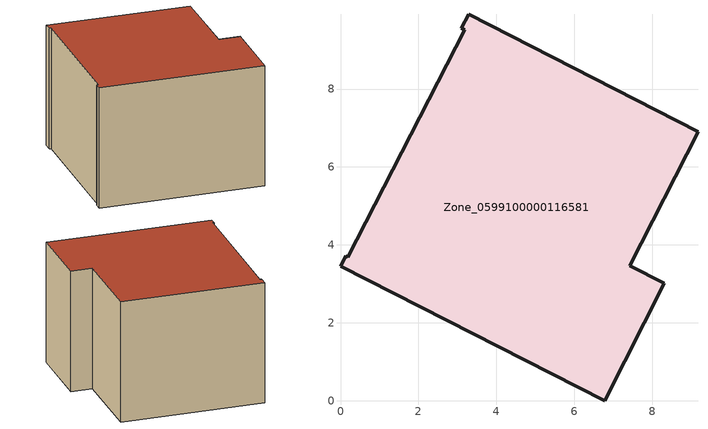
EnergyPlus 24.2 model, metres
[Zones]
Zone_0599100000116581
 floor ground (C_G): 0,3.45 0.14,3.72 0.19,3.69 3.19,9.52 3.1,9.56 3.29,9.92 9.18,6.91 7.43,3.46 8.32,3.01 6.79,0 z0
 wall outside (C_F): 6.79,0 8.32,3.01 7.43,3.46 9.18,6.91 3.29,9.92 3.1,9.56 3.19,9.52 0.19,3.69 0.14,3.72 0,3.45 6.79,0 z0:5.71
 roof outside (C_R): 0.14,3.72 0,3.45 6.79,0 8.32,3.01 7.43,3.46 9.18,6.91 3.29,9.92 3.1,9.56 3.19,9.52 0.19,3.69 z5.71
[BUILDING]
Pand.0599100000116581: North Axis=0; Terrain=City; Loads Convergence Tolerance Value=0.04; Temperature Convergence Tolerance Value=0.4; Solar Distribution=FullExterior; Maximum Number of Warmup Days=25; Minimum Number of Warmup Days=1
[Site:Location]
Rotterdam.The.Hague.AP_ZH_NLD Design_Conditions: Latitude=51.96; Longitude=4.45; Time Zone=1; Elevation=-4.5
[SITE:GROUNDTEMPERATURE:BUILDINGSURFACE]
18, 18, 18, 18, 18, 18, 18, 18, 18, 18, 18, 18
[MATERIAL] Thermal Absorptance=0.9; Solar Absorptance=0.7; Visible Absorptance=0.7
Name | Roughness | Thickness | Conductivity | Density | Specific Heat
G.TI.1975-1991 | MediumSmooth | 0.15 | 0.288461 | 540 | 1210
F.TI.1975-1991 | Rough | 0.3 | 0.230769 | 1920 | 840
R.TI.1975-1991 | MediumRough | 0.2 | 0.153846 | 1500 | 1000
[CONSTRUCTION]
C_G: G.TI.1975-1991
C_F: F.TI.1975-1991
C_R: R.TI.1975-1991
[ZONE]
Zone_0599100000116581: Type=1; Multiplier=1; Ceiling Height=Autocalculate; Volume=Autocalculate; Floor Area=autocalculate; Part of Total Floor Area=Yes
[ZONEINFILTRATION:DESIGNFLOWRATE]
Infil_Zone_0599100000116581: Zone or ZoneList or Space or SpaceList=Zone_0599100000116581; Schedule=AlwaysOn; Design Flow Rate Calculation Method=Flow/Area; Flow Rate per Floor Area=0.003; Constant Term Coefficient=1; Temperature Term Coefficient=0; Velocity Term Coefficient=0; Velocity Squared Term Coefficient=0
[HVACTEMPLATE:ZONE:IDEALLOADSAIRSYSTEM]
Zone_0599100000116581: Maximum Heating Supply Air Temperature=50; Minimum Cooling Supply Air Temperature=13; Maximum Heating Supply Air Humidity Ratio=0.0156; Minimum Cooling Supply Air Humidity Ratio=0.0077; Heating Limit=NoLimit; Cooling Limit=NoLimit; Dehumidification Control Type=ConstantSensibleHeatRatio; Cooling Sensible Heat Ratio=0.7; Dehumidification Setpoint=60; Humidification Control Type=None; Humidification Setpoint=30; Outdoor Air Method=None; Outdoor Air Flow Rate per Person=0.00944; Outdoor Air Flow Rate per Zone Floor Area=0; Outdoor Air Flow Rate per Zone=0; Demand Controlled Ventilation Type=None; Outdoor Air Economizer Type=NoEconomizer; Heat Recovery Type=None; Sensible Heat Recovery Effectiveness=0.7; Latent Heat Recovery Effectiveness=0.65
[ZONECONTROL:THERMOSTAT]
ThermostatControl_Zone_0599100000116581: Zone or ZoneList=Zone_0599100000116581; Control Type Schedule=DualSetpointControlType; Control 1=Thermostat_Zone_0599100000116581; Temperature Difference Between Cutout And Setpoint=0
[THERMOSTATSETPOINT:DUALSETPOINT]
Thermostat_Zone_0599100000116581: Heating Setpoint Temperature Schedule=HeatingSetpoint_Zone_0599100000116581; Cooling Setpoint Temperature Schedule=CoolingSetpoint_Zone_0599100000116581
[SCHEDULE:COMPACT]
HeatingSetpoint_Zone_0599100000116581: Through: 12/31, For: AllDays, Until: 24:00, 21
CoolingSetpoint_Zone_0599100000116581: Through: 12/31, For: AllDays, Until: 24:00, 24
DualSetpointControlType: Through: 12/31, For: AllDays, Until: 24:00, 4
AlwaysOn: Through: 12/31, For: AllDays, Until: 24:00, 1
